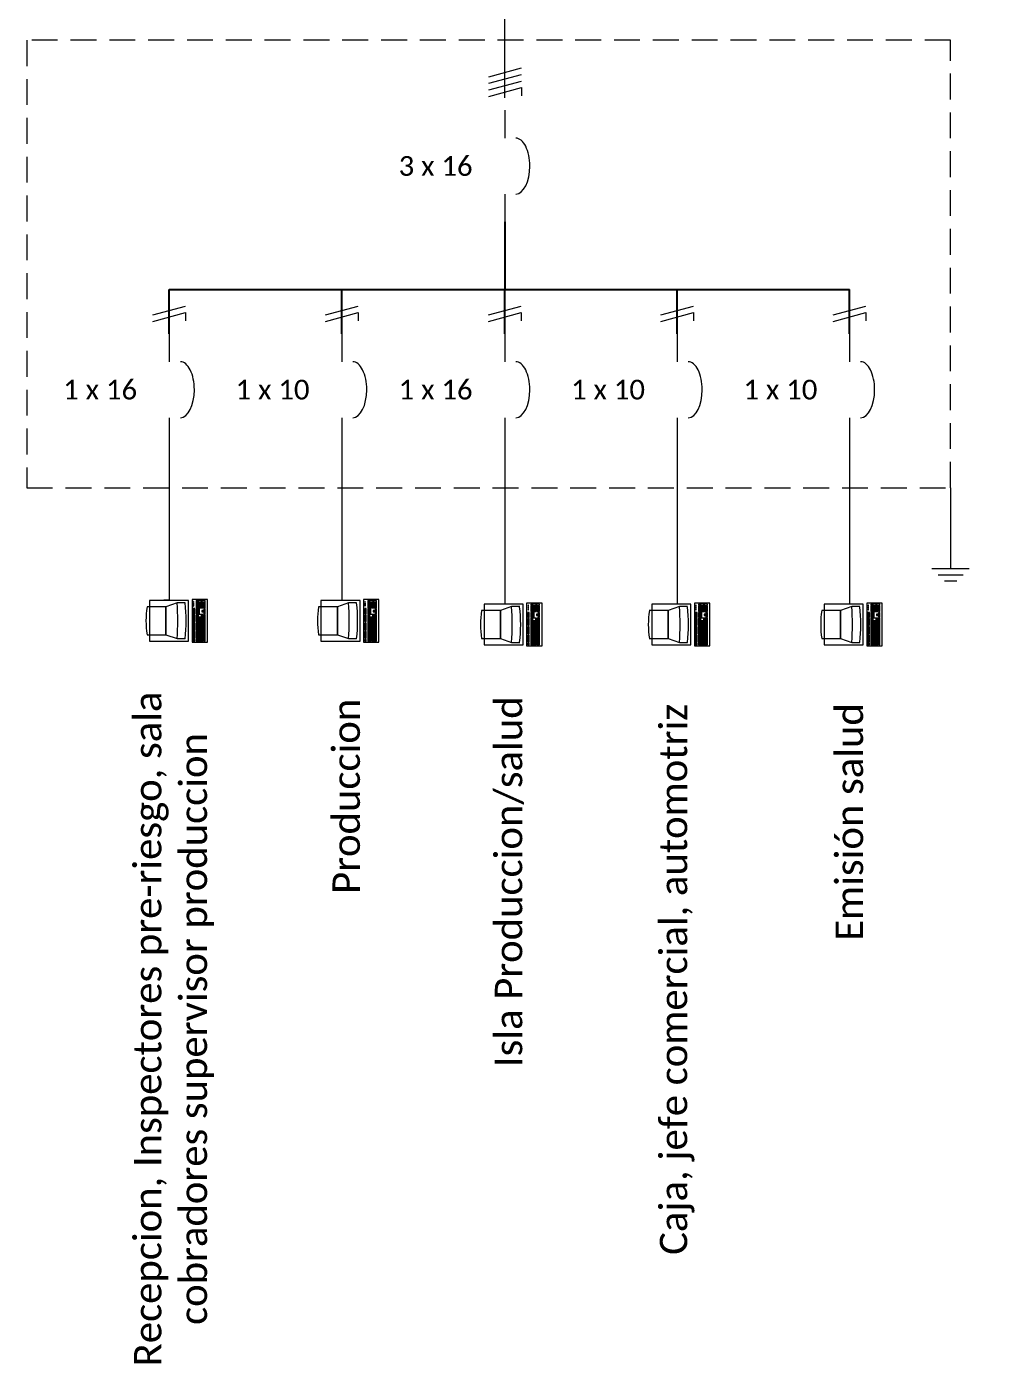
# Model space of a CAD drawing. Header units: inches. Extents: x 53 to 841, y 55 to 416.
# Drawn here: x 498.2 to 590.8, y 65 to 194.1 of the extents above; entities that cross this region are included whole.
import ezdxf

# ---------------------------------------------------------------- set-up
doc = ezdxf.new("R2010")
doc.units = ezdxf.units.IN
doc.header["$MEASUREMENT"] = 0
doc.linetypes.add('DASHED', pattern=[0.75, 0.5, -0.25])
for name, color, linetype in [('CONECTOR', 7, 'Continuous'), ('ELECTRICIDAD', 7, 'Continuous'), ('EQUIPO', 7, 'Continuous')]:
    doc.layers.add(name, color=color, linetype=linetype)
doc.styles.get("Standard").update_dxf_attribs({"font": 'arial.ttf'})

msp = doc.modelspace()

# ---------------------------------------------------------------- linework, layer by layer
at = {"lineweight": 13}
for p, q in [((542.79, 189.3), (545.95, 190.15)), ((542.79, 188.67), (545.95, 189.52)), ((542.79, 188.04), (545.95, 188.88)), ((542.79, 187.4), (545.95, 188.25)), ((545.95, 188.25), (545.95, 187.44)), ((510.36, 166.3), (513.52, 167.15)), ((527.01, 166.3), (530.17, 167.15)), ((542.76, 166.3), (545.92, 167.15)), ((559.41, 166.3), (562.57, 167.15)), ((576.06, 166.3), (579.22, 167.15)), ((510.36, 165.67), (513.52, 166.52)), ((513.52, 166.52), (513.52, 165.71)), ((527.01, 165.67), (530.17, 166.52)), ((530.17, 166.52), (530.17, 165.71)), ((542.76, 165.67), (545.92, 166.52)), ((545.92, 166.52), (545.92, 165.71)), ((559.41, 165.67), (562.57, 166.52)), ((562.57, 166.52), (562.57, 165.71)), ((576.06, 165.67), (579.22, 166.52)), ((579.22, 166.52), (579.22, 165.71))]:
    msp.add_line(p, q, dxfattribs=at)
for p, q in [((544.34, 175.27), (544.34, 168.76)), ((511.94, 168.76), (577.64, 168.76)), ((511.94, 164.47), (511.94, 168.76)), ((528.59, 164.47), (528.59, 168.76)), ((544.34, 164.47), (544.34, 168.76)), ((560.99, 164.47), (560.99, 168.76)), ((577.64, 164.47), (577.64, 168.76))]:
    msp.add_line(p, q)
at = {"color": 10, "linetype": 'DASHED', "lineweight": 13, "ltscale": 5}
msp.add_lwpolyline([(498.17, 149.6), (587.4, 149.6), (587.4, 192.82), (498.17, 192.82)], close=True, dxfattribs=at)
at = {"layer": 'CONECTOR', "linetype": 'Continuous', "lineweight": 13}
for p, q in [((528.59, 153.67), (528.59, 138.71)), ((544.34, 153.67), (544.34, 138.35)), ((560.99, 153.67), (560.99, 138.35)), ((577.64, 153.67), (577.64, 138.35))]:
    msp.add_line(p, q, dxfattribs=at)
for points in [[(544.34, 187.27), (544.34, 236.77), (607, 236.77), (607, 254.92)], [(511.94, 153.67), (511.94, 138.73), (511.4, 138.73)]]:
    msp.add_lwpolyline(points, dxfattribs=at)
at = {"layer": 'ELECTRICIDAD', "linetype": 'Continuous', "lineweight": 13}
for p, q in [((544.34, 186.07), (544.34, 183.37)), ((544.34, 177.97), (544.34, 175.27)), ((511.94, 164.47), (511.94, 161.77)), ((528.59, 164.47), (528.59, 161.77)), ((544.34, 164.47), (544.34, 161.77)), ((560.99, 164.47), (560.99, 161.77)), ((577.64, 164.47), (577.64, 161.77)), ((511.94, 156.37), (511.94, 153.67)), ((528.59, 156.37), (528.59, 153.67)), ((544.34, 156.37), (544.34, 153.67)), ((560.99, 156.37), (560.99, 153.67)), ((577.64, 156.37), (577.64, 153.67))]:
    msp.add_line(p, q, dxfattribs=at)
at = {"layer": 'ELECTRICIDAD', "color": 118, "linetype": 'Continuous', "lineweight": 13}
for p, q in [((587.4, 149.6), (587.4, 141.8)), ((585.6, 141.8), (589.2, 141.8)), ((586.2, 141.2), (588.6, 141.2)), ((586.8, 140.6), (588, 140.6))]:
    msp.add_line(p, q, dxfattribs=at)
at = {"layer": 'ELECTRICIDAD', "linetype": 'Continuous', "lineweight": 13}
for centre, start_param, end_param in [((545.41, 180.67), 1.570796, 3.141593), ((545.41, 180.67), 0, 1.570796), ((513.01, 159.07), 1.570796, 3.141593), ((529.66, 159.07), 1.570796, 3.141593), ((545.41, 159.07), 1.570796, 3.141593), ((562.06, 159.07), 1.570796, 3.141593), ((578.71, 159.07), 1.570796, 3.141593), ((513.01, 159.07), 0, 1.570796), ((529.66, 159.07), 0, 1.570796), ((545.41, 159.07), 0, 1.570796), ((562.06, 159.07), 0, 1.570796), ((578.71, 159.07), 0, 1.570796)]:
    msp.add_ellipse(centre, major_axis=(0, -2.7), ratio=0.5, start_param=start_param, end_param=end_param, dxfattribs=at)
at = {"layer": 'EQUIPO', "color": 7, "linetype": 'Continuous', "lineweight": 13}
for p, q in [((512.69, 138.48), (511.61, 138.1)), ((513.47, 138.48), (512.69, 138.48)), ((529.25, 138.48), (528.17, 138.1)), ((530.03, 138.48), (529.25, 138.48)), ((511.61, 138.1), (509.79, 138.1)), ((511.61, 138.1), (511.61, 135.41)), ((511.61, 135.41), (511.61, 138.1)), ((528.17, 138.1), (526.35, 138.1)), ((528.17, 138.1), (528.17, 135.41)), ((528.17, 135.41), (528.17, 138.1)), ((543.92, 137.74), (542.1, 137.74)), ((545, 138.12), (543.92, 137.74)), ((543.92, 137.74), (543.92, 135.05)), ((543.92, 135.05), (543.92, 137.74)), ((545.78, 138.12), (545, 138.12)), ((560.12, 137.74), (558.3, 137.74)), ((561.2, 138.12), (560.12, 137.74)), ((560.12, 137.74), (560.12, 135.05)), ((560.12, 135.05), (560.12, 137.74)), ((561.98, 138.12), (561.2, 138.12)), ((576.77, 137.74), (574.95, 137.74)), ((577.85, 138.12), (576.77, 137.74)), ((576.77, 137.74), (576.77, 135.05)), ((576.77, 135.05), (576.77, 137.74)), ((578.63, 138.12), (577.85, 138.12)), ((509.79, 135.41), (511.61, 135.41)), ((511.61, 135.41), (512.69, 135.03)), ((512.69, 135.03), (513.47, 135.03)), ((526.35, 135.41), (528.17, 135.41)), ((528.17, 135.41), (529.25, 135.03)), ((529.25, 135.03), (530.03, 135.03)), ((542.1, 135.05), (543.92, 135.05)), ((543.92, 135.05), (545, 134.67)), ((545, 134.67), (545.78, 134.67)), ((558.3, 135.05), (560.12, 135.05)), ((560.12, 135.05), (561.2, 134.67)), ((561.2, 134.67), (561.98, 134.67)), ((574.95, 135.05), (576.77, 135.05)), ((576.77, 135.05), (577.85, 134.67)), ((577.85, 134.67), (578.63, 134.67))]:
    msp.add_line(p, q, dxfattribs=at)
for points in [[(513.8, 138.71), (510.03, 138.71), (510.03, 134.8), (513.8, 134.8)], [(515.63, 138.82), (514.14, 138.82), (514.14, 134.68), (515.63, 134.68)], [(514.31, 138.51), (514.31, 138.62), (514.29, 138.62), (514.29, 138.51)], [(514.31, 138.34), (514.31, 138.45), (514.29, 138.45), (514.29, 138.34)], [(514.31, 138.16), (514.31, 138.28), (514.29, 138.28), (514.29, 138.16)], [(514.69, 138.58), (514.69, 138.72), (514.54, 138.72), (514.54, 138.58)], [(514.69, 138.39), (514.69, 138.54), (514.54, 138.54), (514.54, 138.39)], [(514.69, 138.21), (514.69, 138.35), (514.54, 138.35), (514.54, 138.21)], [(514.69, 138.02), (514.69, 138.16), (514.54, 138.16), (514.54, 138.02)], [(515.06, 138.58), (515.06, 138.72), (514.72, 138.72), (514.72, 138.58)], [(514.86, 138.39), (514.86, 138.54), (514.72, 138.54), (514.72, 138.39)], [(514.86, 138.21), (514.86, 138.35), (514.72, 138.35), (514.72, 138.21)], [(514.86, 138.02), (514.86, 138.16), (514.72, 138.16), (514.72, 138.02)], [(515.04, 138.39), (515.04, 138.54), (514.9, 138.54), (514.9, 138.39)], [(515.04, 138.21), (515.04, 138.35), (514.9, 138.35), (514.9, 138.21)], [(515.04, 138.02), (515.04, 138.16), (514.9, 138.16), (514.9, 138.02)], [(515.22, 138.39), (515.22, 138.54), (515.08, 138.54), (515.08, 138.39)], [(515.22, 138.21), (515.22, 138.35), (515.08, 138.35), (515.08, 138.21)], [(515.22, 138.02), (515.22, 138.16), (515.08, 138.16), (515.08, 138.02)], [(515.4, 138.58), (515.4, 138.72), (515.09, 138.72), (515.09, 138.58)], [(515.4, 138.39), (515.4, 138.54), (515.26, 138.54), (515.26, 138.39)], [(515.4, 138.02), (515.4, 138.36), (515.26, 138.36), (515.26, 138.02)], [(530.36, 138.71), (526.59, 138.71), (526.59, 134.8), (530.36, 134.8)], [(532.19, 138.82), (530.7, 138.82), (530.7, 134.68), (532.19, 134.68)], [(530.87, 138.51), (530.87, 138.62), (530.85, 138.62), (530.85, 138.51)], [(530.87, 138.34), (530.87, 138.45), (530.85, 138.45), (530.85, 138.34)], [(530.87, 138.16), (530.87, 138.28), (530.85, 138.28), (530.85, 138.16)], [(531.25, 138.58), (531.25, 138.72), (531.1, 138.72), (531.1, 138.58)], [(531.25, 138.39), (531.25, 138.54), (531.1, 138.54), (531.1, 138.39)], [(531.25, 138.21), (531.25, 138.35), (531.1, 138.35), (531.1, 138.21)], [(531.25, 138.02), (531.25, 138.16), (531.1, 138.16), (531.1, 138.02)], [(531.62, 138.58), (531.62, 138.72), (531.28, 138.72), (531.28, 138.58)], [(531.42, 138.39), (531.42, 138.54), (531.28, 138.54), (531.28, 138.39)], [(531.42, 138.21), (531.42, 138.35), (531.28, 138.35), (531.28, 138.21)], [(531.42, 138.02), (531.42, 138.16), (531.28, 138.16), (531.28, 138.02)], [(531.6, 138.39), (531.6, 138.54), (531.46, 138.54), (531.46, 138.39)], [(531.6, 138.21), (531.6, 138.35), (531.46, 138.35), (531.46, 138.21)], [(531.6, 138.02), (531.6, 138.16), (531.46, 138.16), (531.46, 138.02)], [(531.78, 138.39), (531.78, 138.54), (531.64, 138.54), (531.64, 138.39)], [(531.78, 138.21), (531.78, 138.35), (531.64, 138.35), (531.64, 138.21)], [(531.78, 138.02), (531.78, 138.16), (531.64, 138.16), (531.64, 138.02)], [(531.96, 138.58), (531.96, 138.72), (531.65, 138.72), (531.65, 138.58)], [(531.96, 138.39), (531.96, 138.54), (531.82, 138.54), (531.82, 138.39)], [(531.96, 138.02), (531.96, 138.36), (531.82, 138.36), (531.82, 138.02)], [(546.11, 138.35), (542.34, 138.35), (542.34, 134.44), (546.11, 134.44)], [(547.94, 138.46), (546.45, 138.46), (546.45, 134.32), (547.94, 134.32)], [(546.62, 138.15), (546.62, 138.26), (546.6, 138.26), (546.6, 138.15)], [(547, 138.22), (547, 138.36), (546.85, 138.36), (546.85, 138.22)], [(547, 138.03), (547, 138.18), (546.85, 138.18), (546.85, 138.03)], [(547.37, 138.22), (547.37, 138.36), (547.03, 138.36), (547.03, 138.22)], [(547.17, 138.03), (547.17, 138.18), (547.03, 138.18), (547.03, 138.03)], [(547.35, 138.03), (547.35, 138.18), (547.21, 138.18), (547.21, 138.03)], [(547.53, 138.03), (547.53, 138.18), (547.39, 138.18), (547.39, 138.03)], [(547.71, 138.22), (547.71, 138.36), (547.4, 138.36), (547.4, 138.22)], [(547.71, 138.03), (547.71, 138.18), (547.57, 138.18), (547.57, 138.03)], [(562.31, 138.35), (558.54, 138.35), (558.54, 134.44), (562.31, 134.44)], [(564.14, 138.46), (562.65, 138.46), (562.65, 134.32), (564.14, 134.32)], [(562.82, 138.15), (562.82, 138.26), (562.8, 138.26), (562.8, 138.15)], [(563.2, 138.22), (563.2, 138.36), (563.05, 138.36), (563.05, 138.22)], [(563.2, 138.03), (563.2, 138.18), (563.05, 138.18), (563.05, 138.03)], [(563.57, 138.22), (563.57, 138.36), (563.23, 138.36), (563.23, 138.22)], [(563.37, 138.03), (563.37, 138.18), (563.23, 138.18), (563.23, 138.03)], [(563.55, 138.03), (563.55, 138.18), (563.41, 138.18), (563.41, 138.03)], [(563.73, 138.03), (563.73, 138.18), (563.59, 138.18), (563.59, 138.03)], [(563.91, 138.22), (563.91, 138.36), (563.6, 138.36), (563.6, 138.22)], [(563.91, 138.03), (563.91, 138.18), (563.77, 138.18), (563.77, 138.03)], [(578.96, 138.35), (575.19, 138.35), (575.19, 134.44), (578.96, 134.44)], [(580.79, 138.46), (579.3, 138.46), (579.3, 134.32), (580.79, 134.32)], [(579.47, 138.15), (579.47, 138.26), (579.45, 138.26), (579.45, 138.15)], [(579.85, 138.22), (579.85, 138.36), (579.7, 138.36), (579.7, 138.22)], [(579.85, 138.03), (579.85, 138.18), (579.7, 138.18), (579.7, 138.03)], [(580.22, 138.22), (580.22, 138.36), (579.88, 138.36), (579.88, 138.22)], [(580.02, 138.03), (580.02, 138.18), (579.88, 138.18), (579.88, 138.03)], [(580.2, 138.03), (580.2, 138.18), (580.06, 138.18), (580.06, 138.03)], [(580.38, 138.03), (580.38, 138.18), (580.24, 138.18), (580.24, 138.03)], [(580.56, 138.22), (580.56, 138.36), (580.25, 138.36), (580.25, 138.22)], [(580.56, 138.03), (580.56, 138.18), (580.42, 138.18), (580.42, 138.03)], [(514.4, 137.79), (514.4, 137.93), (514.26, 137.93), (514.26, 137.79)], [(514.4, 137.62), (514.4, 137.76), (514.26, 137.76), (514.26, 137.62)], [(514.4, 137.44), (514.4, 137.59), (514.26, 137.59), (514.26, 137.44)], [(514.4, 137.2), (514.4, 137.34), (514.26, 137.34), (514.26, 137.2)], [(514.4, 137.03), (514.4, 137.17), (514.26, 137.17), (514.26, 137.03)], [(514.4, 136.85), (514.4, 137), (514.26, 137), (514.26, 136.85)], [(514.69, 137.79), (514.69, 137.93), (514.54, 137.93), (514.54, 137.79)], [(514.69, 137.62), (514.69, 137.76), (514.54, 137.76), (514.54, 137.62)], [(514.69, 137.44), (514.69, 137.59), (514.54, 137.59), (514.54, 137.44)], [(514.69, 137.13), (514.69, 137.36), (514.54, 137.36), (514.54, 137.13)], [(514.69, 136.96), (514.69, 137.1), (514.54, 137.1), (514.54, 136.96)], [(514.69, 136.78), (514.69, 136.93), (514.54, 136.93), (514.54, 136.78)], [(514.86, 137.79), (514.86, 137.93), (514.72, 137.93), (514.72, 137.79)], [(514.86, 137.62), (514.86, 137.76), (514.72, 137.76), (514.72, 137.62)], [(514.86, 137.44), (514.86, 137.59), (514.72, 137.59), (514.72, 137.44)], [(515.04, 137.13), (515.04, 137.36), (514.72, 137.36), (514.72, 137.13)], [(514.86, 136.96), (514.86, 137.1), (514.72, 137.1), (514.72, 136.96)], [(514.86, 136.78), (514.86, 136.93), (514.72, 136.93), (514.72, 136.78)], [(515.04, 136.96), (515.04, 137.1), (514.9, 137.1), (514.9, 136.96)], [(515.04, 136.78), (515.04, 136.93), (514.9, 136.93), (514.9, 136.78)], [(515.22, 137.62), (515.22, 137.76), (515.08, 137.76), (515.08, 137.62)], [(515.22, 136.96), (515.22, 137.36), (515.08, 137.36), (515.08, 136.96)], [(515.22, 136.78), (515.22, 136.93), (515.08, 136.93), (515.08, 136.78)], [(515.4, 137.79), (515.4, 137.93), (515.26, 137.93), (515.26, 137.79)], [(515.4, 137.62), (515.4, 137.76), (515.26, 137.76), (515.26, 137.62)], [(515.4, 137.44), (515.4, 137.59), (515.26, 137.59), (515.26, 137.44)], [(515.4, 137.13), (515.4, 137.36), (515.26, 137.36), (515.26, 137.13)], [(515.4, 136.96), (515.4, 137.1), (515.26, 137.1), (515.26, 136.96)], [(515.4, 136.78), (515.4, 136.93), (515.26, 136.93), (515.26, 136.78)], [(530.96, 137.79), (530.96, 137.93), (530.82, 137.93), (530.82, 137.79)], [(530.96, 137.62), (530.96, 137.76), (530.82, 137.76), (530.82, 137.62)], [(530.96, 137.44), (530.96, 137.59), (530.82, 137.59), (530.82, 137.44)], [(530.96, 137.2), (530.96, 137.34), (530.82, 137.34), (530.82, 137.2)], [(530.96, 137.03), (530.96, 137.17), (530.82, 137.17), (530.82, 137.03)], [(530.96, 136.85), (530.96, 137), (530.82, 137), (530.82, 136.85)], [(531.25, 137.79), (531.25, 137.93), (531.1, 137.93), (531.1, 137.79)], [(531.25, 137.62), (531.25, 137.76), (531.1, 137.76), (531.1, 137.62)], [(531.25, 137.44), (531.25, 137.59), (531.1, 137.59), (531.1, 137.44)], [(531.25, 137.13), (531.25, 137.36), (531.1, 137.36), (531.1, 137.13)], [(531.25, 136.96), (531.25, 137.1), (531.1, 137.1), (531.1, 136.96)], [(531.25, 136.78), (531.25, 136.93), (531.1, 136.93), (531.1, 136.78)], [(531.42, 137.79), (531.42, 137.93), (531.28, 137.93), (531.28, 137.79)], [(531.42, 137.62), (531.42, 137.76), (531.28, 137.76), (531.28, 137.62)], [(531.42, 137.44), (531.42, 137.59), (531.28, 137.59), (531.28, 137.44)], [(531.6, 137.13), (531.6, 137.36), (531.28, 137.36), (531.28, 137.13)], [(531.42, 136.96), (531.42, 137.1), (531.28, 137.1), (531.28, 136.96)], [(531.42, 136.78), (531.42, 136.93), (531.28, 136.93), (531.28, 136.78)], [(531.6, 136.96), (531.6, 137.1), (531.46, 137.1), (531.46, 136.96)], [(531.6, 136.78), (531.6, 136.93), (531.46, 136.93), (531.46, 136.78)], [(531.78, 137.62), (531.78, 137.76), (531.64, 137.76), (531.64, 137.62)], [(531.78, 136.96), (531.78, 137.36), (531.64, 137.36), (531.64, 136.96)], [(531.78, 136.78), (531.78, 136.93), (531.64, 136.93), (531.64, 136.78)], [(531.96, 137.79), (531.96, 137.93), (531.82, 137.93), (531.82, 137.79)], [(531.96, 137.62), (531.96, 137.76), (531.82, 137.76), (531.82, 137.62)], [(531.96, 137.44), (531.96, 137.59), (531.82, 137.59), (531.82, 137.44)], [(531.96, 137.13), (531.96, 137.36), (531.82, 137.36), (531.82, 137.13)], [(531.96, 136.96), (531.96, 137.1), (531.82, 137.1), (531.82, 136.96)], [(531.96, 136.78), (531.96, 136.93), (531.82, 136.93), (531.82, 136.78)], [(546.71, 137.43), (546.71, 137.57), (546.57, 137.57), (546.57, 137.43)], [(546.71, 137.26), (546.71, 137.4), (546.57, 137.4), (546.57, 137.26)], [(546.71, 137.08), (546.71, 137.23), (546.57, 137.23), (546.57, 137.08)], [(546.71, 136.84), (546.71, 136.98), (546.57, 136.98), (546.57, 136.84)], [(546.62, 137.98), (546.62, 138.09), (546.6, 138.09), (546.6, 137.98)], [(546.62, 137.8), (546.62, 137.92), (546.6, 137.92), (546.6, 137.8)], [(547, 137.85), (547, 137.99), (546.85, 137.99), (546.85, 137.85)], [(547, 137.66), (547, 137.8), (546.85, 137.8), (546.85, 137.66)], [(547, 137.43), (547, 137.57), (546.85, 137.57), (546.85, 137.43)], [(547, 137.26), (547, 137.4), (546.85, 137.4), (546.85, 137.26)], [(547, 137.08), (547, 137.23), (546.85, 137.23), (546.85, 137.08)], [(547, 136.77), (547, 137), (546.85, 137), (546.85, 136.77)], [(547.17, 137.85), (547.17, 137.99), (547.03, 137.99), (547.03, 137.85)], [(547.17, 137.66), (547.17, 137.8), (547.03, 137.8), (547.03, 137.66)], [(547.17, 137.43), (547.17, 137.57), (547.03, 137.57), (547.03, 137.43)], [(547.17, 137.26), (547.17, 137.4), (547.03, 137.4), (547.03, 137.26)], [(547.17, 137.08), (547.17, 137.23), (547.03, 137.23), (547.03, 137.08)], [(547.35, 136.77), (547.35, 137), (547.03, 137), (547.03, 136.77)], [(547.35, 137.85), (547.35, 137.99), (547.21, 137.99), (547.21, 137.85)], [(547.35, 137.66), (547.35, 137.8), (547.21, 137.8), (547.21, 137.66)], [(547.53, 137.85), (547.53, 137.99), (547.39, 137.99), (547.39, 137.85)], [(547.53, 137.66), (547.53, 137.8), (547.39, 137.8), (547.39, 137.66)], [(547.53, 137.26), (547.53, 137.4), (547.39, 137.4), (547.39, 137.26)], [(547.53, 136.6), (547.53, 137), (547.39, 137), (547.39, 136.6)], [(547.71, 137.66), (547.71, 138), (547.57, 138), (547.57, 137.66)], [(547.71, 137.43), (547.71, 137.57), (547.57, 137.57), (547.57, 137.43)], [(547.71, 137.26), (547.71, 137.4), (547.57, 137.4), (547.57, 137.26)], [(547.71, 137.08), (547.71, 137.23), (547.57, 137.23), (547.57, 137.08)], [(547.71, 136.77), (547.71, 137), (547.57, 137), (547.57, 136.77)], [(562.91, 137.43), (562.91, 137.57), (562.77, 137.57), (562.77, 137.43)], [(562.91, 137.26), (562.91, 137.4), (562.77, 137.4), (562.77, 137.26)], [(562.91, 137.08), (562.91, 137.23), (562.77, 137.23), (562.77, 137.08)], [(562.91, 136.84), (562.91, 136.98), (562.77, 136.98), (562.77, 136.84)], [(562.82, 137.98), (562.82, 138.09), (562.8, 138.09), (562.8, 137.98)], [(562.82, 137.8), (562.82, 137.92), (562.8, 137.92), (562.8, 137.8)], [(563.2, 137.85), (563.2, 137.99), (563.05, 137.99), (563.05, 137.85)], [(563.2, 137.66), (563.2, 137.8), (563.05, 137.8), (563.05, 137.66)], [(563.2, 137.43), (563.2, 137.57), (563.05, 137.57), (563.05, 137.43)], [(563.2, 137.26), (563.2, 137.4), (563.05, 137.4), (563.05, 137.26)], [(563.2, 137.08), (563.2, 137.23), (563.05, 137.23), (563.05, 137.08)], [(563.2, 136.77), (563.2, 137), (563.05, 137), (563.05, 136.77)], [(563.37, 137.85), (563.37, 137.99), (563.23, 137.99), (563.23, 137.85)], [(563.37, 137.66), (563.37, 137.8), (563.23, 137.8), (563.23, 137.66)], [(563.37, 137.43), (563.37, 137.57), (563.23, 137.57), (563.23, 137.43)], [(563.37, 137.26), (563.37, 137.4), (563.23, 137.4), (563.23, 137.26)], [(563.37, 137.08), (563.37, 137.23), (563.23, 137.23), (563.23, 137.08)], [(563.55, 136.77), (563.55, 137), (563.23, 137), (563.23, 136.77)], [(563.55, 137.85), (563.55, 137.99), (563.41, 137.99), (563.41, 137.85)], [(563.55, 137.66), (563.55, 137.8), (563.41, 137.8), (563.41, 137.66)], [(563.73, 137.85), (563.73, 137.99), (563.59, 137.99), (563.59, 137.85)], [(563.73, 137.66), (563.73, 137.8), (563.59, 137.8), (563.59, 137.66)], [(563.73, 137.26), (563.73, 137.4), (563.59, 137.4), (563.59, 137.26)], [(563.73, 136.6), (563.73, 137), (563.59, 137), (563.59, 136.6)], [(563.91, 137.66), (563.91, 138), (563.77, 138), (563.77, 137.66)], [(563.91, 137.43), (563.91, 137.57), (563.77, 137.57), (563.77, 137.43)], [(563.91, 137.26), (563.91, 137.4), (563.77, 137.4), (563.77, 137.26)], [(563.91, 137.08), (563.91, 137.23), (563.77, 137.23), (563.77, 137.08)], [(563.91, 136.77), (563.91, 137), (563.77, 137), (563.77, 136.77)], [(579.56, 137.43), (579.56, 137.57), (579.42, 137.57), (579.42, 137.43)], [(579.56, 137.26), (579.56, 137.4), (579.42, 137.4), (579.42, 137.26)], [(579.56, 137.08), (579.56, 137.23), (579.42, 137.23), (579.42, 137.08)], [(579.56, 136.84), (579.56, 136.98), (579.42, 136.98), (579.42, 136.84)], [(579.47, 137.98), (579.47, 138.09), (579.45, 138.09), (579.45, 137.98)], [(579.47, 137.8), (579.47, 137.92), (579.45, 137.92), (579.45, 137.8)], [(579.85, 137.85), (579.85, 137.99), (579.7, 137.99), (579.7, 137.85)], [(579.85, 137.66), (579.85, 137.8), (579.7, 137.8), (579.7, 137.66)], [(579.85, 137.43), (579.85, 137.57), (579.7, 137.57), (579.7, 137.43)], [(579.85, 137.26), (579.85, 137.4), (579.7, 137.4), (579.7, 137.26)], [(579.85, 137.08), (579.85, 137.23), (579.7, 137.23), (579.7, 137.08)], [(579.85, 136.77), (579.85, 137), (579.7, 137), (579.7, 136.77)], [(580.02, 137.85), (580.02, 137.99), (579.88, 137.99), (579.88, 137.85)], [(580.02, 137.66), (580.02, 137.8), (579.88, 137.8), (579.88, 137.66)], [(580.02, 137.43), (580.02, 137.57), (579.88, 137.57), (579.88, 137.43)], [(580.02, 137.26), (580.02, 137.4), (579.88, 137.4), (579.88, 137.26)], [(580.02, 137.08), (580.02, 137.23), (579.88, 137.23), (579.88, 137.08)], [(580.2, 136.77), (580.2, 137), (579.88, 137), (579.88, 136.77)], [(580.2, 137.85), (580.2, 137.99), (580.06, 137.99), (580.06, 137.85)], [(580.2, 137.66), (580.2, 137.8), (580.06, 137.8), (580.06, 137.66)], [(580.38, 137.85), (580.38, 137.99), (580.24, 137.99), (580.24, 137.85)], [(580.38, 137.66), (580.38, 137.8), (580.24, 137.8), (580.24, 137.66)], [(580.38, 137.26), (580.38, 137.4), (580.24, 137.4), (580.24, 137.26)], [(580.38, 136.6), (580.38, 137), (580.24, 137), (580.24, 136.6)], [(580.56, 137.66), (580.56, 138), (580.42, 138), (580.42, 137.66)], [(580.56, 137.43), (580.56, 137.57), (580.42, 137.57), (580.42, 137.43)], [(580.56, 137.26), (580.56, 137.4), (580.42, 137.4), (580.42, 137.26)], [(580.56, 137.08), (580.56, 137.23), (580.42, 137.23), (580.42, 137.08)], [(580.56, 136.77), (580.56, 137), (580.42, 137), (580.42, 136.77)], [(514.4, 136.68), (514.4, 136.83), (514.26, 136.83), (514.26, 136.68)], [(514.4, 136.38), (514.4, 136.52), (514.26, 136.52), (514.26, 136.38)], [(514.4, 136.21), (514.4, 136.35), (514.26, 136.35), (514.26, 136.21)], [(514.4, 136.04), (514.4, 136.18), (514.26, 136.18), (514.26, 136.04)], [(514.4, 135.86), (514.4, 136.01), (514.26, 136.01), (514.26, 135.86)], [(514.4, 135.58), (514.4, 135.72), (514.26, 135.72), (514.26, 135.58)], [(514.4, 135.4), (514.4, 135.55), (514.26, 135.55), (514.26, 135.4)], [(514.69, 136.61), (514.69, 136.75), (514.54, 136.75), (514.54, 136.61)], [(514.69, 136.44), (514.69, 136.58), (514.54, 136.58), (514.54, 136.44)], [(514.69, 136.27), (514.69, 136.41), (514.54, 136.41), (514.54, 136.27)], [(514.69, 136.09), (514.69, 136.24), (514.54, 136.24), (514.54, 136.09)], [(514.69, 135.92), (514.69, 136.06), (514.54, 136.06), (514.54, 135.92)], [(514.69, 135.75), (514.69, 135.89), (514.54, 135.89), (514.54, 135.75)], [(514.69, 135.58), (514.69, 135.72), (514.54, 135.72), (514.54, 135.58)], [(514.69, 135.4), (514.69, 135.55), (514.54, 135.55), (514.54, 135.4)], [(514.86, 136.61), (514.86, 136.75), (514.72, 136.75), (514.72, 136.61)], [(514.86, 136.44), (514.86, 136.58), (514.72, 136.58), (514.72, 136.44)], [(514.86, 136.27), (514.86, 136.41), (514.72, 136.41), (514.72, 136.27)], [(514.86, 136.09), (514.86, 136.24), (514.72, 136.24), (514.72, 136.09)], [(514.86, 135.92), (514.86, 136.06), (514.72, 136.06), (514.72, 135.92)], [(514.86, 135.75), (514.86, 135.89), (514.72, 135.89), (514.72, 135.75)], [(514.86, 135.58), (514.86, 135.72), (514.72, 135.72), (514.72, 135.58)], [(514.86, 135.4), (514.86, 135.55), (514.72, 135.55), (514.72, 135.4)], [(515.04, 136.61), (515.04, 136.75), (514.9, 136.75), (514.9, 136.61)], [(515.04, 136.44), (515.04, 136.58), (514.9, 136.58), (514.9, 136.44)], [(515.04, 136.27), (515.04, 136.41), (514.9, 136.41), (514.9, 136.27)], [(515.04, 136.09), (515.04, 136.24), (514.9, 136.24), (514.9, 136.09)], [(515.04, 135.92), (515.04, 136.06), (514.9, 136.06), (514.9, 135.92)], [(515.04, 135.75), (515.04, 135.89), (514.9, 135.89), (514.9, 135.75)], [(515.04, 135.58), (515.04, 135.72), (514.9, 135.72), (514.9, 135.58)], [(515.04, 135.4), (515.04, 135.55), (514.9, 135.55), (514.9, 135.4)], [(515.22, 136.61), (515.22, 136.75), (515.08, 136.75), (515.08, 136.61)], [(515.22, 136.44), (515.22, 136.58), (515.08, 136.58), (515.08, 136.44)], [(515.22, 136.27), (515.22, 136.41), (515.08, 136.41), (515.08, 136.27)], [(515.22, 136.09), (515.22, 136.24), (515.08, 136.24), (515.08, 136.09)], [(515.22, 135.92), (515.22, 136.06), (515.08, 136.06), (515.08, 135.92)], [(515.22, 135.75), (515.22, 135.89), (515.08, 135.89), (515.08, 135.75)], [(515.22, 135.58), (515.22, 135.72), (515.08, 135.72), (515.08, 135.58)], [(515.22, 135.4), (515.22, 135.55), (515.08, 135.55), (515.08, 135.4)], [(515.4, 136.61), (515.4, 136.75), (515.26, 136.75), (515.26, 136.61)], [(515.4, 135.4), (515.4, 136.58), (515.26, 136.58), (515.26, 135.4)], [(530.96, 136.68), (530.96, 136.83), (530.82, 136.83), (530.82, 136.68)], [(530.96, 136.38), (530.96, 136.52), (530.82, 136.52), (530.82, 136.38)], [(530.96, 136.21), (530.96, 136.35), (530.82, 136.35), (530.82, 136.21)], [(530.96, 136.04), (530.96, 136.18), (530.82, 136.18), (530.82, 136.04)], [(530.96, 135.86), (530.96, 136.01), (530.82, 136.01), (530.82, 135.86)], [(530.96, 135.58), (530.96, 135.72), (530.82, 135.72), (530.82, 135.58)], [(530.96, 135.4), (530.96, 135.55), (530.82, 135.55), (530.82, 135.4)], [(531.25, 136.61), (531.25, 136.75), (531.1, 136.75), (531.1, 136.61)], [(531.25, 136.44), (531.25, 136.58), (531.1, 136.58), (531.1, 136.44)], [(531.25, 136.27), (531.25, 136.41), (531.1, 136.41), (531.1, 136.27)], [(531.25, 136.09), (531.25, 136.24), (531.1, 136.24), (531.1, 136.09)], [(531.25, 135.92), (531.25, 136.06), (531.1, 136.06), (531.1, 135.92)], [(531.25, 135.75), (531.25, 135.89), (531.1, 135.89), (531.1, 135.75)], [(531.25, 135.58), (531.25, 135.72), (531.1, 135.72), (531.1, 135.58)], [(531.25, 135.4), (531.25, 135.55), (531.1, 135.55), (531.1, 135.4)], [(531.42, 136.61), (531.42, 136.75), (531.28, 136.75), (531.28, 136.61)], [(531.42, 136.44), (531.42, 136.58), (531.28, 136.58), (531.28, 136.44)], [(531.42, 136.27), (531.42, 136.41), (531.28, 136.41), (531.28, 136.27)], [(531.42, 136.09), (531.42, 136.24), (531.28, 136.24), (531.28, 136.09)], [(531.42, 135.92), (531.42, 136.06), (531.28, 136.06), (531.28, 135.92)], [(531.42, 135.75), (531.42, 135.89), (531.28, 135.89), (531.28, 135.75)], [(531.42, 135.58), (531.42, 135.72), (531.28, 135.72), (531.28, 135.58)], [(531.42, 135.4), (531.42, 135.55), (531.28, 135.55), (531.28, 135.4)], [(531.6, 136.61), (531.6, 136.75), (531.46, 136.75), (531.46, 136.61)], [(531.6, 136.44), (531.6, 136.58), (531.46, 136.58), (531.46, 136.44)], [(531.6, 136.27), (531.6, 136.41), (531.46, 136.41), (531.46, 136.27)], [(531.6, 136.09), (531.6, 136.24), (531.46, 136.24), (531.46, 136.09)], [(531.6, 135.92), (531.6, 136.06), (531.46, 136.06), (531.46, 135.92)], [(531.6, 135.75), (531.6, 135.89), (531.46, 135.89), (531.46, 135.75)], [(531.6, 135.58), (531.6, 135.72), (531.46, 135.72), (531.46, 135.58)], [(531.6, 135.4), (531.6, 135.55), (531.46, 135.55), (531.46, 135.4)], [(531.78, 136.61), (531.78, 136.75), (531.64, 136.75), (531.64, 136.61)], [(531.78, 136.44), (531.78, 136.58), (531.64, 136.58), (531.64, 136.44)], [(531.78, 136.27), (531.78, 136.41), (531.64, 136.41), (531.64, 136.27)], [(531.78, 136.09), (531.78, 136.24), (531.64, 136.24), (531.64, 136.09)], [(531.78, 135.92), (531.78, 136.06), (531.64, 136.06), (531.64, 135.92)], [(531.78, 135.75), (531.78, 135.89), (531.64, 135.89), (531.64, 135.75)], [(531.78, 135.58), (531.78, 135.72), (531.64, 135.72), (531.64, 135.58)], [(531.78, 135.4), (531.78, 135.55), (531.64, 135.55), (531.64, 135.4)], [(531.96, 136.61), (531.96, 136.75), (531.82, 136.75), (531.82, 136.61)], [(531.96, 135.4), (531.96, 136.58), (531.82, 136.58), (531.82, 135.4)], [(546.71, 136.67), (546.71, 136.81), (546.57, 136.81), (546.57, 136.67)], [(546.71, 136.49), (546.71, 136.64), (546.57, 136.64), (546.57, 136.49)], [(546.71, 136.32), (546.71, 136.47), (546.57, 136.47), (546.57, 136.32)], [(546.71, 136.02), (546.71, 136.16), (546.57, 136.16), (546.57, 136.02)], [(546.71, 135.85), (546.71, 135.99), (546.57, 135.99), (546.57, 135.85)], [(546.71, 135.68), (546.71, 135.82), (546.57, 135.82), (546.57, 135.68)], [(546.71, 135.5), (546.71, 135.65), (546.57, 135.65), (546.57, 135.5)], [(547, 136.6), (547, 136.74), (546.85, 136.74), (546.85, 136.6)], [(547, 136.42), (547, 136.57), (546.85, 136.57), (546.85, 136.42)], [(547, 136.25), (547, 136.39), (546.85, 136.39), (546.85, 136.25)], [(547, 136.08), (547, 136.22), (546.85, 136.22), (546.85, 136.08)], [(547, 135.91), (547, 136.05), (546.85, 136.05), (546.85, 135.91)], [(547, 135.73), (547, 135.88), (546.85, 135.88), (546.85, 135.73)], [(547, 135.56), (547, 135.7), (546.85, 135.7), (546.85, 135.56)], [(547.17, 136.6), (547.17, 136.74), (547.03, 136.74), (547.03, 136.6)], [(547.17, 136.42), (547.17, 136.57), (547.03, 136.57), (547.03, 136.42)], [(547.17, 136.25), (547.17, 136.39), (547.03, 136.39), (547.03, 136.25)], [(547.17, 136.08), (547.17, 136.22), (547.03, 136.22), (547.03, 136.08)], [(547.17, 135.91), (547.17, 136.05), (547.03, 136.05), (547.03, 135.91)], [(547.17, 135.73), (547.17, 135.88), (547.03, 135.88), (547.03, 135.73)], [(547.17, 135.56), (547.17, 135.7), (547.03, 135.7), (547.03, 135.56)], [(547.35, 136.6), (547.35, 136.74), (547.21, 136.74), (547.21, 136.6)], [(547.35, 136.42), (547.35, 136.57), (547.21, 136.57), (547.21, 136.42)], [(547.35, 136.25), (547.35, 136.39), (547.21, 136.39), (547.21, 136.25)], [(547.35, 136.08), (547.35, 136.22), (547.21, 136.22), (547.21, 136.08)], [(547.35, 135.91), (547.35, 136.05), (547.21, 136.05), (547.21, 135.91)], [(547.35, 135.73), (547.35, 135.88), (547.21, 135.88), (547.21, 135.73)], [(547.35, 135.56), (547.35, 135.7), (547.21, 135.7), (547.21, 135.56)], [(547.53, 136.42), (547.53, 136.57), (547.39, 136.57), (547.39, 136.42)], [(547.53, 136.25), (547.53, 136.39), (547.39, 136.39), (547.39, 136.25)], [(547.53, 136.08), (547.53, 136.22), (547.39, 136.22), (547.39, 136.08)], [(547.53, 135.91), (547.53, 136.05), (547.39, 136.05), (547.39, 135.91)], [(547.53, 135.73), (547.53, 135.88), (547.39, 135.88), (547.39, 135.73)], [(547.53, 135.56), (547.53, 135.7), (547.39, 135.7), (547.39, 135.56)], [(547.71, 136.6), (547.71, 136.74), (547.57, 136.74), (547.57, 136.6)], [(547.71, 136.42), (547.71, 136.57), (547.57, 136.57), (547.57, 136.42)], [(547.71, 136.25), (547.71, 136.39), (547.57, 136.39), (547.57, 136.25)], [(547.71, 135.04), (547.71, 136.22), (547.57, 136.22), (547.57, 135.04)], [(562.91, 136.67), (562.91, 136.81), (562.77, 136.81), (562.77, 136.67)], [(562.91, 136.49), (562.91, 136.64), (562.77, 136.64), (562.77, 136.49)], [(562.91, 136.32), (562.91, 136.47), (562.77, 136.47), (562.77, 136.32)], [(562.91, 136.02), (562.91, 136.16), (562.77, 136.16), (562.77, 136.02)], [(562.91, 135.85), (562.91, 135.99), (562.77, 135.99), (562.77, 135.85)], [(562.91, 135.68), (562.91, 135.82), (562.77, 135.82), (562.77, 135.68)], [(562.91, 135.5), (562.91, 135.65), (562.77, 135.65), (562.77, 135.5)], [(563.2, 136.6), (563.2, 136.74), (563.05, 136.74), (563.05, 136.6)], [(563.2, 136.42), (563.2, 136.57), (563.05, 136.57), (563.05, 136.42)], [(563.2, 136.25), (563.2, 136.39), (563.05, 136.39), (563.05, 136.25)], [(563.2, 136.08), (563.2, 136.22), (563.05, 136.22), (563.05, 136.08)], [(563.2, 135.91), (563.2, 136.05), (563.05, 136.05), (563.05, 135.91)], [(563.2, 135.73), (563.2, 135.88), (563.05, 135.88), (563.05, 135.73)], [(563.2, 135.56), (563.2, 135.7), (563.05, 135.7), (563.05, 135.56)], [(563.37, 136.6), (563.37, 136.74), (563.23, 136.74), (563.23, 136.6)], [(563.37, 136.42), (563.37, 136.57), (563.23, 136.57), (563.23, 136.42)], [(563.37, 136.25), (563.37, 136.39), (563.23, 136.39), (563.23, 136.25)], [(563.37, 136.08), (563.37, 136.22), (563.23, 136.22), (563.23, 136.08)], [(563.37, 135.91), (563.37, 136.05), (563.23, 136.05), (563.23, 135.91)], [(563.37, 135.73), (563.37, 135.88), (563.23, 135.88), (563.23, 135.73)], [(563.37, 135.56), (563.37, 135.7), (563.23, 135.7), (563.23, 135.56)], [(563.55, 136.6), (563.55, 136.74), (563.41, 136.74), (563.41, 136.6)], [(563.55, 136.42), (563.55, 136.57), (563.41, 136.57), (563.41, 136.42)], [(563.55, 136.25), (563.55, 136.39), (563.41, 136.39), (563.41, 136.25)], [(563.55, 136.08), (563.55, 136.22), (563.41, 136.22), (563.41, 136.08)], [(563.55, 135.91), (563.55, 136.05), (563.41, 136.05), (563.41, 135.91)], [(563.55, 135.73), (563.55, 135.88), (563.41, 135.88), (563.41, 135.73)], [(563.55, 135.56), (563.55, 135.7), (563.41, 135.7), (563.41, 135.56)], [(563.73, 136.42), (563.73, 136.57), (563.59, 136.57), (563.59, 136.42)], [(563.73, 136.25), (563.73, 136.39), (563.59, 136.39), (563.59, 136.25)], [(563.73, 136.08), (563.73, 136.22), (563.59, 136.22), (563.59, 136.08)], [(563.73, 135.91), (563.73, 136.05), (563.59, 136.05), (563.59, 135.91)], [(563.73, 135.73), (563.73, 135.88), (563.59, 135.88), (563.59, 135.73)], [(563.73, 135.56), (563.73, 135.7), (563.59, 135.7), (563.59, 135.56)], [(563.91, 136.6), (563.91, 136.74), (563.77, 136.74), (563.77, 136.6)], [(563.91, 136.42), (563.91, 136.57), (563.77, 136.57), (563.77, 136.42)], [(563.91, 136.25), (563.91, 136.39), (563.77, 136.39), (563.77, 136.25)], [(563.91, 135.04), (563.91, 136.22), (563.77, 136.22), (563.77, 135.04)], [(579.56, 136.67), (579.56, 136.81), (579.42, 136.81), (579.42, 136.67)], [(579.56, 136.49), (579.56, 136.64), (579.42, 136.64), (579.42, 136.49)], [(579.56, 136.32), (579.56, 136.47), (579.42, 136.47), (579.42, 136.32)], [(579.56, 136.02), (579.56, 136.16), (579.42, 136.16), (579.42, 136.02)], [(579.56, 135.85), (579.56, 135.99), (579.42, 135.99), (579.42, 135.85)], [(579.56, 135.68), (579.56, 135.82), (579.42, 135.82), (579.42, 135.68)], [(579.56, 135.5), (579.56, 135.65), (579.42, 135.65), (579.42, 135.5)], [(579.85, 136.6), (579.85, 136.74), (579.7, 136.74), (579.7, 136.6)], [(579.85, 136.42), (579.85, 136.57), (579.7, 136.57), (579.7, 136.42)], [(579.85, 136.25), (579.85, 136.39), (579.7, 136.39), (579.7, 136.25)], [(579.85, 136.08), (579.85, 136.22), (579.7, 136.22), (579.7, 136.08)], [(579.85, 135.91), (579.85, 136.05), (579.7, 136.05), (579.7, 135.91)], [(579.85, 135.73), (579.85, 135.88), (579.7, 135.88), (579.7, 135.73)], [(579.85, 135.56), (579.85, 135.7), (579.7, 135.7), (579.7, 135.56)], [(580.02, 136.6), (580.02, 136.74), (579.88, 136.74), (579.88, 136.6)], [(580.02, 136.42), (580.02, 136.57), (579.88, 136.57), (579.88, 136.42)], [(580.02, 136.25), (580.02, 136.39), (579.88, 136.39), (579.88, 136.25)], [(580.02, 136.08), (580.02, 136.22), (579.88, 136.22), (579.88, 136.08)], [(580.02, 135.91), (580.02, 136.05), (579.88, 136.05), (579.88, 135.91)], [(580.02, 135.73), (580.02, 135.88), (579.88, 135.88), (579.88, 135.73)], [(580.02, 135.56), (580.02, 135.7), (579.88, 135.7), (579.88, 135.56)], [(580.2, 136.6), (580.2, 136.74), (580.06, 136.74), (580.06, 136.6)], [(580.2, 136.42), (580.2, 136.57), (580.06, 136.57), (580.06, 136.42)], [(580.2, 136.25), (580.2, 136.39), (580.06, 136.39), (580.06, 136.25)], [(580.2, 136.08), (580.2, 136.22), (580.06, 136.22), (580.06, 136.08)], [(580.2, 135.91), (580.2, 136.05), (580.06, 136.05), (580.06, 135.91)], [(580.2, 135.73), (580.2, 135.88), (580.06, 135.88), (580.06, 135.73)], [(580.2, 135.56), (580.2, 135.7), (580.06, 135.7), (580.06, 135.56)], [(580.38, 136.42), (580.38, 136.57), (580.24, 136.57), (580.24, 136.42)], [(580.38, 136.25), (580.38, 136.39), (580.24, 136.39), (580.24, 136.25)], [(580.38, 136.08), (580.38, 136.22), (580.24, 136.22), (580.24, 136.08)], [(580.38, 135.91), (580.38, 136.05), (580.24, 136.05), (580.24, 135.91)], [(580.38, 135.73), (580.38, 135.88), (580.24, 135.88), (580.24, 135.73)], [(580.38, 135.56), (580.38, 135.7), (580.24, 135.7), (580.24, 135.56)], [(580.56, 136.6), (580.56, 136.74), (580.42, 136.74), (580.42, 136.6)], [(580.56, 136.42), (580.56, 136.57), (580.42, 136.57), (580.42, 136.42)], [(580.56, 136.25), (580.56, 136.39), (580.42, 136.39), (580.42, 136.25)], [(580.56, 135.04), (580.56, 136.22), (580.42, 136.22), (580.42, 135.04)], [(514.4, 135.23), (514.4, 135.37), (514.26, 135.37), (514.26, 135.23)], [(514.4, 135.06), (514.4, 135.2), (514.26, 135.2), (514.26, 135.06)], [(514.4, 134.8), (514.4, 134.94), (514.26, 134.94), (514.26, 134.8)], [(514.69, 135.23), (514.69, 135.37), (514.54, 135.37), (514.54, 135.23)], [(514.69, 135.06), (514.69, 135.2), (514.54, 135.2), (514.54, 135.06)], [(514.69, 134.8), (514.69, 135.03), (514.54, 135.03), (514.54, 134.8)], [(514.86, 135.23), (514.86, 135.37), (514.72, 135.37), (514.72, 135.23)], [(514.86, 135.06), (514.86, 135.2), (514.72, 135.2), (514.72, 135.06)], [(514.86, 134.8), (514.86, 135.03), (514.72, 135.03), (514.72, 134.8)], [(515.04, 135.23), (515.04, 135.37), (514.9, 135.37), (514.9, 135.23)], [(515.04, 135.06), (515.04, 135.2), (514.9, 135.2), (514.9, 135.06)], [(515.04, 134.8), (515.04, 135.03), (514.9, 135.03), (514.9, 134.8)], [(515.22, 135.23), (515.22, 135.37), (515.08, 135.37), (515.08, 135.23)], [(515.22, 135.06), (515.22, 135.2), (515.08, 135.2), (515.08, 135.06)], [(515.22, 134.8), (515.22, 135.03), (515.08, 135.03), (515.08, 134.8)], [(515.4, 135.23), (515.4, 135.37), (515.26, 135.37), (515.26, 135.23)], [(515.4, 135.06), (515.4, 135.2), (515.26, 135.2), (515.26, 135.06)], [(515.4, 134.8), (515.4, 135.03), (515.26, 135.03), (515.26, 134.8)], [(530.96, 135.23), (530.96, 135.37), (530.82, 135.37), (530.82, 135.23)], [(530.96, 135.06), (530.96, 135.2), (530.82, 135.2), (530.82, 135.06)], [(530.96, 134.8), (530.96, 134.94), (530.82, 134.94), (530.82, 134.8)], [(531.25, 135.23), (531.25, 135.37), (531.1, 135.37), (531.1, 135.23)], [(531.25, 135.06), (531.25, 135.2), (531.1, 135.2), (531.1, 135.06)], [(531.25, 134.8), (531.25, 135.03), (531.1, 135.03), (531.1, 134.8)], [(531.42, 135.23), (531.42, 135.37), (531.28, 135.37), (531.28, 135.23)], [(531.42, 135.06), (531.42, 135.2), (531.28, 135.2), (531.28, 135.06)], [(531.42, 134.8), (531.42, 135.03), (531.28, 135.03), (531.28, 134.8)], [(531.6, 135.23), (531.6, 135.37), (531.46, 135.37), (531.46, 135.23)], [(531.6, 135.06), (531.6, 135.2), (531.46, 135.2), (531.46, 135.06)], [(531.6, 134.8), (531.6, 135.03), (531.46, 135.03), (531.46, 134.8)], [(531.78, 135.23), (531.78, 135.37), (531.64, 135.37), (531.64, 135.23)], [(531.78, 135.06), (531.78, 135.2), (531.64, 135.2), (531.64, 135.06)], [(531.78, 134.8), (531.78, 135.03), (531.64, 135.03), (531.64, 134.8)], [(531.96, 135.23), (531.96, 135.37), (531.82, 135.37), (531.82, 135.23)], [(531.96, 135.06), (531.96, 135.2), (531.82, 135.2), (531.82, 135.06)], [(531.96, 134.8), (531.96, 135.03), (531.82, 135.03), (531.82, 134.8)], [(546.71, 135.22), (546.71, 135.36), (546.57, 135.36), (546.57, 135.22)], [(546.71, 135.04), (546.71, 135.19), (546.57, 135.19), (546.57, 135.04)], [(546.71, 134.87), (546.71, 135.01), (546.57, 135.01), (546.57, 134.87)], [(546.71, 134.7), (546.71, 134.84), (546.57, 134.84), (546.57, 134.7)], [(546.71, 134.44), (546.71, 134.58), (546.57, 134.58), (546.57, 134.44)], [(547, 135.39), (547, 135.53), (546.85, 135.53), (546.85, 135.39)], [(547, 135.22), (547, 135.36), (546.85, 135.36), (546.85, 135.22)], [(547, 135.04), (547, 135.19), (546.85, 135.19), (546.85, 135.04)], [(547, 134.87), (547, 135.01), (546.85, 135.01), (546.85, 134.87)], [(547, 134.7), (547, 134.84), (546.85, 134.84), (546.85, 134.7)], [(547, 134.44), (547, 134.67), (546.85, 134.67), (546.85, 134.44)], [(547.17, 135.39), (547.17, 135.53), (547.03, 135.53), (547.03, 135.39)], [(547.17, 135.22), (547.17, 135.36), (547.03, 135.36), (547.03, 135.22)], [(547.17, 135.04), (547.17, 135.19), (547.03, 135.19), (547.03, 135.04)], [(547.17, 134.87), (547.17, 135.01), (547.03, 135.01), (547.03, 134.87)], [(547.17, 134.7), (547.17, 134.84), (547.03, 134.84), (547.03, 134.7)], [(547.17, 134.44), (547.17, 134.67), (547.03, 134.67), (547.03, 134.44)], [(547.35, 135.39), (547.35, 135.53), (547.21, 135.53), (547.21, 135.39)], [(547.35, 135.22), (547.35, 135.36), (547.21, 135.36), (547.21, 135.22)], [(547.35, 135.04), (547.35, 135.19), (547.21, 135.19), (547.21, 135.04)], [(547.35, 134.87), (547.35, 135.01), (547.21, 135.01), (547.21, 134.87)], [(547.35, 134.7), (547.35, 134.84), (547.21, 134.84), (547.21, 134.7)], [(547.35, 134.44), (547.35, 134.67), (547.21, 134.67), (547.21, 134.44)], [(547.53, 135.39), (547.53, 135.53), (547.39, 135.53), (547.39, 135.39)], [(547.53, 135.22), (547.53, 135.36), (547.39, 135.36), (547.39, 135.22)], [(547.53, 135.04), (547.53, 135.19), (547.39, 135.19), (547.39, 135.04)], [(547.53, 134.87), (547.53, 135.01), (547.39, 135.01), (547.39, 134.87)], [(547.53, 134.7), (547.53, 134.84), (547.39, 134.84), (547.39, 134.7)], [(547.53, 134.44), (547.53, 134.67), (547.39, 134.67), (547.39, 134.44)], [(547.71, 134.87), (547.71, 135.01), (547.57, 135.01), (547.57, 134.87)], [(547.71, 134.7), (547.71, 134.84), (547.57, 134.84), (547.57, 134.7)], [(547.71, 134.44), (547.71, 134.67), (547.57, 134.67), (547.57, 134.44)], [(562.91, 135.22), (562.91, 135.36), (562.77, 135.36), (562.77, 135.22)], [(562.91, 135.04), (562.91, 135.19), (562.77, 135.19), (562.77, 135.04)], [(562.91, 134.87), (562.91, 135.01), (562.77, 135.01), (562.77, 134.87)], [(562.91, 134.7), (562.91, 134.84), (562.77, 134.84), (562.77, 134.7)], [(562.91, 134.44), (562.91, 134.58), (562.77, 134.58), (562.77, 134.44)], [(563.2, 135.39), (563.2, 135.53), (563.05, 135.53), (563.05, 135.39)], [(563.2, 135.22), (563.2, 135.36), (563.05, 135.36), (563.05, 135.22)], [(563.2, 135.04), (563.2, 135.19), (563.05, 135.19), (563.05, 135.04)], [(563.2, 134.87), (563.2, 135.01), (563.05, 135.01), (563.05, 134.87)], [(563.2, 134.7), (563.2, 134.84), (563.05, 134.84), (563.05, 134.7)], [(563.2, 134.44), (563.2, 134.67), (563.05, 134.67), (563.05, 134.44)], [(563.37, 135.39), (563.37, 135.53), (563.23, 135.53), (563.23, 135.39)], [(563.37, 135.22), (563.37, 135.36), (563.23, 135.36), (563.23, 135.22)], [(563.37, 135.04), (563.37, 135.19), (563.23, 135.19), (563.23, 135.04)], [(563.37, 134.87), (563.37, 135.01), (563.23, 135.01), (563.23, 134.87)], [(563.37, 134.7), (563.37, 134.84), (563.23, 134.84), (563.23, 134.7)], [(563.37, 134.44), (563.37, 134.67), (563.23, 134.67), (563.23, 134.44)], [(563.55, 135.39), (563.55, 135.53), (563.41, 135.53), (563.41, 135.39)], [(563.55, 135.22), (563.55, 135.36), (563.41, 135.36), (563.41, 135.22)], [(563.55, 135.04), (563.55, 135.19), (563.41, 135.19), (563.41, 135.04)], [(563.55, 134.87), (563.55, 135.01), (563.41, 135.01), (563.41, 134.87)], [(563.55, 134.7), (563.55, 134.84), (563.41, 134.84), (563.41, 134.7)], [(563.55, 134.44), (563.55, 134.67), (563.41, 134.67), (563.41, 134.44)], [(563.73, 135.39), (563.73, 135.53), (563.59, 135.53), (563.59, 135.39)], [(563.73, 135.22), (563.73, 135.36), (563.59, 135.36), (563.59, 135.22)], [(563.73, 135.04), (563.73, 135.19), (563.59, 135.19), (563.59, 135.04)], [(563.73, 134.87), (563.73, 135.01), (563.59, 135.01), (563.59, 134.87)], [(563.73, 134.7), (563.73, 134.84), (563.59, 134.84), (563.59, 134.7)], [(563.73, 134.44), (563.73, 134.67), (563.59, 134.67), (563.59, 134.44)], [(563.91, 134.87), (563.91, 135.01), (563.77, 135.01), (563.77, 134.87)], [(563.91, 134.7), (563.91, 134.84), (563.77, 134.84), (563.77, 134.7)], [(563.91, 134.44), (563.91, 134.67), (563.77, 134.67), (563.77, 134.44)], [(579.56, 135.22), (579.56, 135.36), (579.42, 135.36), (579.42, 135.22)], [(579.56, 135.04), (579.56, 135.19), (579.42, 135.19), (579.42, 135.04)], [(579.56, 134.87), (579.56, 135.01), (579.42, 135.01), (579.42, 134.87)], [(579.56, 134.7), (579.56, 134.84), (579.42, 134.84), (579.42, 134.7)], [(579.56, 134.44), (579.56, 134.58), (579.42, 134.58), (579.42, 134.44)], [(579.85, 135.39), (579.85, 135.53), (579.7, 135.53), (579.7, 135.39)], [(579.85, 135.22), (579.85, 135.36), (579.7, 135.36), (579.7, 135.22)], [(579.85, 135.04), (579.85, 135.19), (579.7, 135.19), (579.7, 135.04)], [(579.85, 134.87), (579.85, 135.01), (579.7, 135.01), (579.7, 134.87)], [(579.85, 134.7), (579.85, 134.84), (579.7, 134.84), (579.7, 134.7)], [(579.85, 134.44), (579.85, 134.67), (579.7, 134.67), (579.7, 134.44)], [(580.02, 135.39), (580.02, 135.53), (579.88, 135.53), (579.88, 135.39)], [(580.02, 135.22), (580.02, 135.36), (579.88, 135.36), (579.88, 135.22)], [(580.02, 135.04), (580.02, 135.19), (579.88, 135.19), (579.88, 135.04)], [(580.02, 134.87), (580.02, 135.01), (579.88, 135.01), (579.88, 134.87)], [(580.02, 134.7), (580.02, 134.84), (579.88, 134.84), (579.88, 134.7)], [(580.02, 134.44), (580.02, 134.67), (579.88, 134.67), (579.88, 134.44)], [(580.2, 135.39), (580.2, 135.53), (580.06, 135.53), (580.06, 135.39)], [(580.2, 135.22), (580.2, 135.36), (580.06, 135.36), (580.06, 135.22)], [(580.2, 135.04), (580.2, 135.19), (580.06, 135.19), (580.06, 135.04)], [(580.2, 134.87), (580.2, 135.01), (580.06, 135.01), (580.06, 134.87)], [(580.2, 134.7), (580.2, 134.84), (580.06, 134.84), (580.06, 134.7)], [(580.2, 134.44), (580.2, 134.67), (580.06, 134.67), (580.06, 134.44)], [(580.38, 135.39), (580.38, 135.53), (580.24, 135.53), (580.24, 135.39)], [(580.38, 135.22), (580.38, 135.36), (580.24, 135.36), (580.24, 135.22)], [(580.38, 135.04), (580.38, 135.19), (580.24, 135.19), (580.24, 135.04)], [(580.38, 134.87), (580.38, 135.01), (580.24, 135.01), (580.24, 134.87)], [(580.38, 134.7), (580.38, 134.84), (580.24, 134.84), (580.24, 134.7)], [(580.38, 134.44), (580.38, 134.67), (580.24, 134.67), (580.24, 134.44)], [(580.56, 134.87), (580.56, 135.01), (580.42, 135.01), (580.42, 134.87)], [(580.56, 134.7), (580.56, 134.84), (580.42, 134.84), (580.42, 134.7)], [(580.56, 134.44), (580.56, 134.67), (580.42, 134.67), (580.42, 134.44)]]:
    msp.add_lwpolyline(points, close=True, dxfattribs=at)
for centre, major_axis, ratio, start_param, end_param in [((489.44, 136.75), (-23.32, 0), 0.988639, -3.216498, -3.066688), ((489.44, 136.75), (-23.32, 0), 0.988639, 3.066688, 3.216498), ((498.69, 136.75), (-14.88, 0), 0.988639, -3.259104, -3.024081), ((506, 136.75), (-23.32, 0), 0.988639, -3.216498, -3.066688), ((506, 136.75), (-23.32, 0), 0.988639, 3.066688, 3.216498), ((515.25, 136.75), (-14.88, 0), 0.988639, -3.259104, -3.024081), ((518.74, 136.75), (-9.05, 0), 0.9928, -0.150391, 0.150391), ((535.3, 136.75), (-9.05, 0), 0.9928, -0.150391, 0.150391), ((551.05, 136.39), (-9.05, 0), 0.9928, -0.150391, 0.150391), ((521.75, 136.39), (-23.32, 0), 0.988639, -3.216498, -3.066688), ((521.75, 136.39), (-23.32, 0), 0.988639, 3.066688, 3.216498), ((531, 136.39), (-14.88, 0), 0.988639, -3.259104, -3.024081), ((567.25, 136.39), (-9.05, 0), 0.9928, -0.150391, 0.150391), ((537.95, 136.39), (-23.32, 0), 0.988639, -3.216498, -3.066688), ((537.95, 136.39), (-23.32, 0), 0.988639, 3.066688, 3.216498), ((547.2, 136.39), (-14.88, 0), 0.988639, -3.259104, -3.024081), ((583.9, 136.39), (-9.05, 0), 0.9928, -0.150391, 0.150391), ((554.6, 136.39), (-23.32, 0), 0.988639, -3.216498, -3.066688), ((554.6, 136.39), (-23.32, 0), 0.988639, 3.066688, 3.216498), ((563.85, 136.39), (-14.88, 0), 0.988639, -3.259104, -3.024081)]:
    msp.add_ellipse(centre, major_axis=major_axis, ratio=ratio, start_param=start_param, end_param=end_param, dxfattribs=at)

# ---------------------------------------------------------------- texts
at = {"lineweight": 13, "char_height": 1.905, "width": 15.7199, "attachment_point": 5}
for s, insert in [('{\\fCalibri|b0|i0|c0|p34;\\C7;3 x 16}', (537.66, 180.67)), ('{\\fCalibri|b0|i0|c0|p34;\\C7;1 x 16}', (505.26, 159.07)), ('{\\fCalibri|b0|i0|c0|p34;\\C7;1 x 16}', (537.66, 159.07)), ('{\\fCalibri|b0|i0|c0|p34;\\C7;1 x 10}', (521.91, 159.07)), ('{\\fCalibri|b0|i0|c0|p34;\\C7;1 x 10}', (554.31, 159.07)), ('{\\fCalibri|b0|i0|c0|p34;\\C7;1 x 10}', (570.96, 159.07))]:
    msp.add_mtext(s, dxfattribs=dict(at, insert=insert))
at = {"lineweight": 13, "attachment_point": 5, "rotation": 90}
for s, insert, char_height, width in [('{\\fCalibri|b0|i0|c0|p34;\\H1.1111x;\\C7;Recepcion, Inspectores pre-riesgo, sala cobradores supervisor produccion}', (512.39, 97.33), 2.38126, 70.9372), ('{\\fCalibri|b0|i0|c0|p34;\\H1.1111x;\\C7;Isla Produccion/salud}', (544.79, 111.55), 2.3813, 35.8992), ('{\\fCalibri|b0|i0|c0|p34;\\H1.1111x;\\C7;Produccion}', (529.04, 119.8), 2.3813, 16.2), ('{\\fCalibri|b0|i0|c0|p34;\\H1.1111x;\\C7;Caja, jefe comercial, automotriz}', (560.99, 102.12), 2.3813, 54.0601), ('{\\fCalibri|b0|i0|c0|p34;\\H1.1111x;\\C7;Emisión salud}', (577.64, 117.32), 2.3813, 45.9498)]:
    msp.add_mtext(s, dxfattribs=dict(at, insert=insert, char_height=char_height, width=width))

doc.saveas('drawing.dxf')
